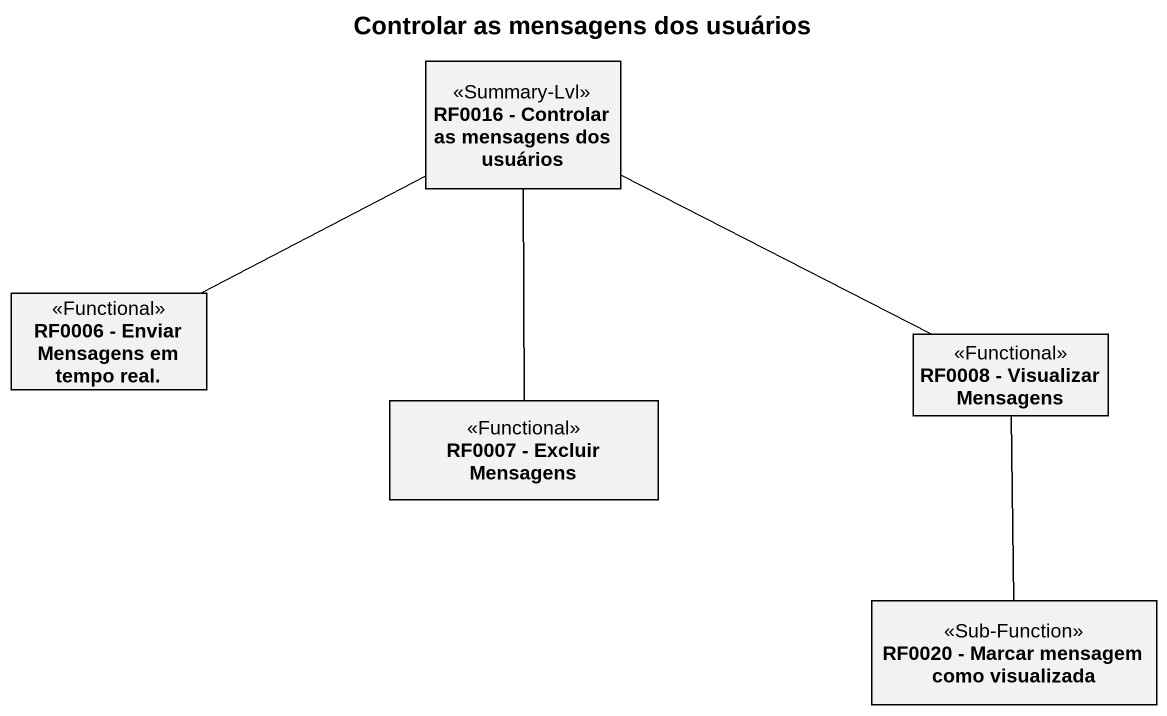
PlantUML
@startuml
title Controlar as mensagens dos usuários
hide circle
hide empty members
class "RF0016 - Controlar as mensagens dos usuários" as RF0016_Controlar_as <<Summary-Lvl>>
class "RF0006 - Enviar Mensagens em tempo real." as RF0006_Enviar_Mensagens_em <<Functional>>
class "RF0007 - Excluir Mensagens" as RF0007_Excluir_Mensagens <<Functional>>
class "RF0008 - Visualizar Mensagens" as RF0008_Visualizar_Mensagens <<Functional>>
class "RF0020 - Marcar mensagem como visualizada" as RF0020_Marcar_mensagem_como <<Sub-Function>>
RF0006_Enviar_Mensagens_em -right- RF0016_Controlar_as
RF0007_Excluir_Mensagens -up- RF0016_Controlar_as
RF0008_Visualizar_Mensagens -left- RF0016_Controlar_as
RF0020_Marcar_mensagem_como -up- RF0008_Visualizar_Mensagens
@enduml
